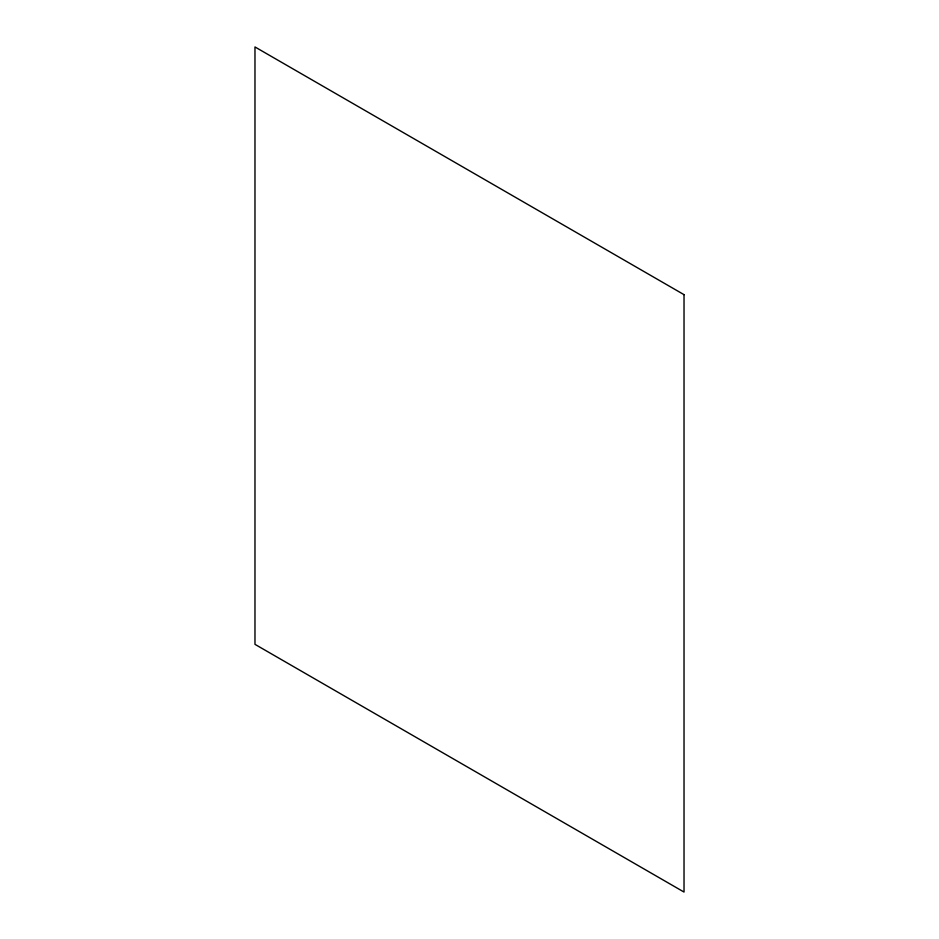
<?xml version="1.0" encoding="UTF-8"?>
<svg xmlns="http://www.w3.org/2000/svg" width="939" height="939" viewBox="0 0 939 939"><rect width="100%" height="100%" fill="white"/><g stroke="black" fill="none" stroke-linecap="round" stroke-linejoin="round"><path stroke-width="1.41" d="M684.026 294.658L254.974 46.95L254.974 644.342L684.026 892.05L684.026 294.658"/></g></svg>
